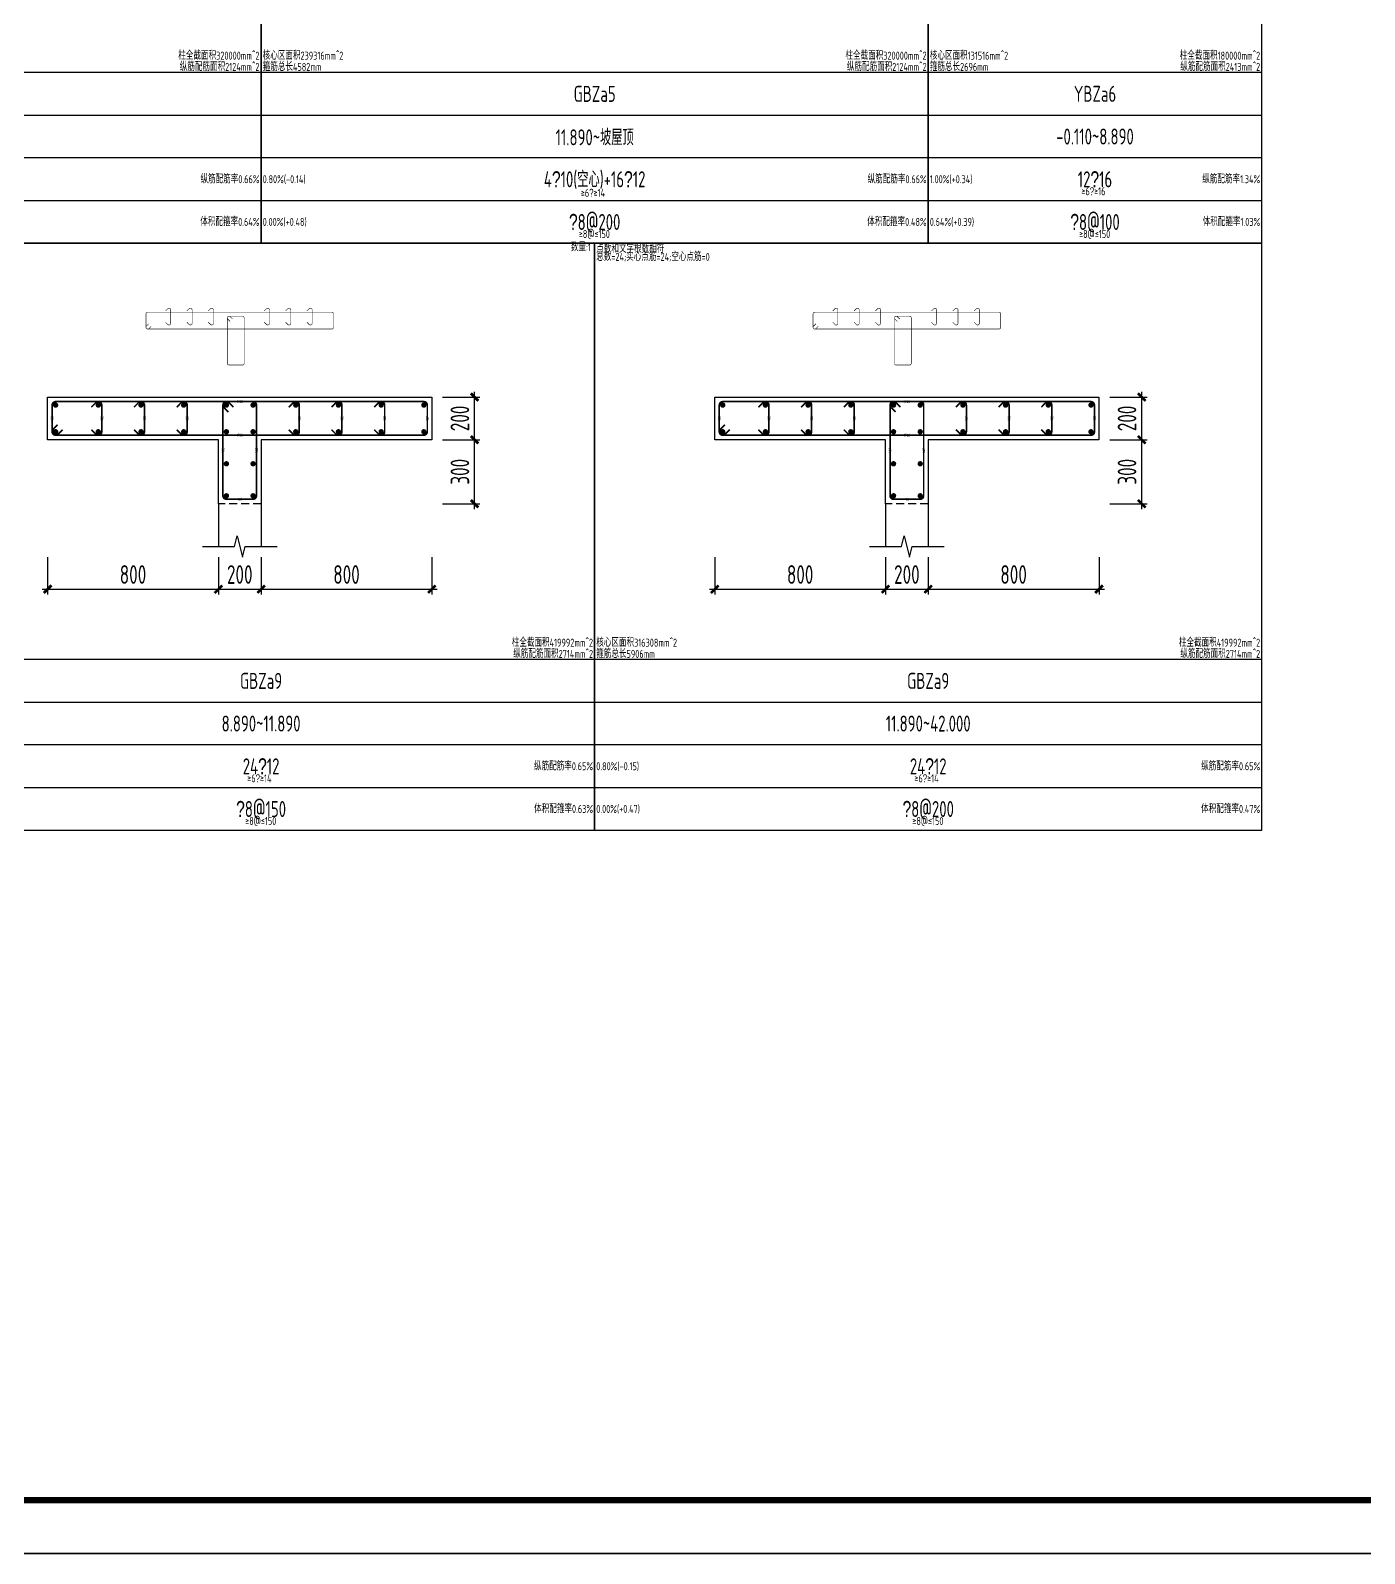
# Model space of a CAD drawing. Extents: x 154268 to 5133249, y -1832900 to 601179.
# Drawn here: x 599107 to 624103, y 477238 to 505779 of the extents above; entities that cross this region are included whole.
import ezdxf
from ezdxf.enums import TextEntityAlignment as Align

# ---------------------------------------------------------------- set-up
doc = ezdxf.new("R2010")
doc.units = 0
doc.header["$LTSCALE"] = 1000
doc.linetypes.add('DASHED', pattern=[0.75, 0.5, -0.25])
for name, color, linetype, plot in [('_TSZ_PLOT_MARK', 1, 'Continuous', False), ('墙柱归并数量', 8, 'Continuous', False), ('墙柱箍筋长度', 3, 'Continuous', False), ('墙柱配筋校核数据', 34, 'Continuous', False)]:
    doc.layers.add(name, color=color, linetype=linetype, plot=plot)
for name, color, linetype in [('A-ANNO-TITLE', 3, 'Continuous'), ('TAB', 7, 'Continuous'), ('TAB_TEXT', 7, 'Continuous'), ('THIN', 7, 'Continuous'), ('WALL_DE', 7, 'Continuous'), ('WCOL_DE', 7, 'Continuous'), ('WCOL_DE_DIM', 3, 'Continuous'), ('WCOL_DE_REIND', 1, 'Continuous'), ('WCOL_DE_REINL', 1, 'Continuous')]:
    doc.layers.add(name, color=color, linetype=linetype)
doc.styles.add('TSSD_Dimension', font='tssdeng.shx', dxfattribs={"width": 0.7, "bigfont": 'Hztxt.shx'})
doc.styles.add('TSSD_Label', font='tssdeng.shx', dxfattribs={"width": 0.7, "bigfont": 'hztxt.shx'})
doc.styles.add('tssd_rein', font='tssdeng.shx', dxfattribs={"width": 0.7, "bigfont": 'hztxt.shx'})
doc.dimstyles.new('TSSD_25_100_WCOLU_DIM', dxfattribs={"dimtxt": 350, "dimasz": 100, "dimexe": 100, "dimexo": 200, "dimgap": 100, "dimtad": 1, "dimdec": 0, "dimlfac": 0.25, "dimzin": 0, "dimdsep": 46, "dimtxsty": 'TSSD_Dimension', "dimblk": 'ARCHTICK', "dimcen": 0, "dimdle": 100, "dimclrt": 7, "dimadec": 0, "dimazin": 0, "dimtfac": 1, "dimtdec": 0, "dimtix": 1, "dimtmove": 2, "dimatfit": 3, "dimfxl": 1, "dimtolj": 1, "dimtzin": 0, "dimarcsym": 0})

# ---------------------------------------------------------------- blocks, each defined once
blk = doc.blocks.new('_ArchTick')
at = {"color": 0, "linetype": 'ByBlock', "const_width": 0.5}
blk.add_lwpolyline([(-0.71, -0.71), (0.71, 0.71)], dxfattribs=at)
blk = doc.blocks.new('*D3445')
at = {"layer": 'Defpoints', "color": 0, "transparency": 16777216}
for p in [(606628, 498109), (607428, 498109), (606628, 496909)]:
    blk.add_point(p, dxfattribs=at)
at = {"layer": 'WCOL_DE_DIM', "color": 0, "lineweight": -2, "transparency": 16777216}
for p, q in [((606828, 498109), (607528, 498109)), ((607428, 496809), (607428, 498209)), ((606828, 496909), (607528, 496909))]:
    blk.add_line(p, q, dxfattribs=at)
at = {"layer": 'WCOL_DE_DIM', "color": 0, "lineweight": -2, "transparency": 16777216, "xscale": 100, "yscale": 100, "zscale": 100}
for p, rotation in [((607428, 498109), 90), ((607428, 496909), 270)]:
    blk.add_blockref('_ArchTick', p, dxfattribs=dict(at, rotation=rotation))
at = {"layer": 'WCOL_DE_DIM', "color": 7, "transparency": 16777216, "insert": (607153, 497509), "char_height": 350, "attachment_point": 5, "rotation": 90, "style": 'TSSD_Dimension'}
blk.add_mtext('\\A1;300', dxfattribs=at)
blk = doc.blocks.new('*D3446')
at = {"layer": 'Defpoints', "color": 0, "transparency": 16777216}
for p in [(606628, 498909), (607428, 498909), (606628, 498109)]:
    blk.add_point(p, dxfattribs=at)
at = {"layer": 'WCOL_DE_DIM', "color": 0, "lineweight": -2, "transparency": 16777216}
for p, q in [((606828, 498909), (607528, 498909)), ((607428, 498009), (607428, 499009)), ((606828, 498109), (607528, 498109))]:
    blk.add_line(p, q, dxfattribs=at)
at = {"layer": 'WCOL_DE_DIM', "color": 0, "lineweight": -2, "transparency": 16777216, "xscale": 100, "yscale": 100, "zscale": 100}
for p, rotation in [((607428, 498909), 90), ((607428, 498109), 270)]:
    blk.add_blockref('_ArchTick', p, dxfattribs=dict(at, rotation=rotation))
at = {"layer": 'WCOL_DE_DIM', "color": 7, "transparency": 16777216, "insert": (607153, 498509), "char_height": 350, "attachment_point": 5, "rotation": 90, "style": 'TSSD_Dimension'}
blk.add_mtext('\\A1;200', dxfattribs=at)
blk = doc.blocks.new('*D3447')
at = {"layer": 'Defpoints', "color": 0, "transparency": 16777216}
for p in [(599428, 496109), (602628, 496109), (602628, 495309)]:
    blk.add_point(p, dxfattribs=at)
at = {"layer": 'WCOL_DE_DIM', "color": 0, "lineweight": -2, "transparency": 16777216}
for p, q in [((599428, 495909), (599428, 495209)), ((602628, 495909), (602628, 495209)), ((599328, 495309), (602728, 495309))]:
    blk.add_line(p, q, dxfattribs=at)
at = {"layer": 'WCOL_DE_DIM', "color": 0, "lineweight": -2, "transparency": 16777216, "xscale": 100, "yscale": 100, "zscale": 100, "rotation": 180}
blk.add_blockref('_ArchTick', (599428, 495309), dxfattribs=at)
at = {"layer": 'WCOL_DE_DIM', "color": 0, "lineweight": -2, "transparency": 16777216, "xscale": 100, "yscale": 100, "zscale": 100}
blk.add_blockref('_ArchTick', (602628, 495309), dxfattribs=at)
at = {"layer": 'WCOL_DE_DIM', "color": 7, "transparency": 16777216, "insert": (601028, 495584), "char_height": 350, "attachment_point": 5, "style": 'TSSD_Dimension'}
blk.add_mtext('\\A1;800', dxfattribs=at)
blk = doc.blocks.new('*D3448')
at = {"layer": 'Defpoints', "color": 0, "transparency": 16777216}
for p in [(602628, 496109), (603428, 496109), (603428, 495309)]:
    blk.add_point(p, dxfattribs=at)
at = {"layer": 'WCOL_DE_DIM', "color": 0, "lineweight": -2, "transparency": 16777216}
for p, q in [((602628, 495909), (602628, 495209)), ((603428, 495909), (603428, 495209)), ((602528, 495309), (603528, 495309))]:
    blk.add_line(p, q, dxfattribs=at)
at = {"layer": 'WCOL_DE_DIM', "color": 0, "lineweight": -2, "transparency": 16777216, "xscale": 100, "yscale": 100, "zscale": 100, "rotation": 180}
blk.add_blockref('_ArchTick', (602628, 495309), dxfattribs=at)
at = {"layer": 'WCOL_DE_DIM', "color": 0, "lineweight": -2, "transparency": 16777216, "xscale": 100, "yscale": 100, "zscale": 100}
blk.add_blockref('_ArchTick', (603428, 495309), dxfattribs=at)
at = {"layer": 'WCOL_DE_DIM', "color": 7, "transparency": 16777216, "insert": (603028, 495584), "char_height": 350, "attachment_point": 5, "style": 'TSSD_Dimension'}
blk.add_mtext('\\A1;200', dxfattribs=at)
blk = doc.blocks.new('*D3449')
at = {"layer": 'Defpoints', "color": 0, "transparency": 16777216}
for p in [(603428, 496109), (606628, 496109), (606628, 495309)]:
    blk.add_point(p, dxfattribs=at)
at = {"layer": 'WCOL_DE_DIM', "color": 0, "lineweight": -2, "transparency": 16777216}
for p, q in [((603428, 495909), (603428, 495209)), ((606628, 495909), (606628, 495209)), ((603328, 495309), (606728, 495309))]:
    blk.add_line(p, q, dxfattribs=at)
at = {"layer": 'WCOL_DE_DIM', "color": 0, "lineweight": -2, "transparency": 16777216, "xscale": 100, "yscale": 100, "zscale": 100, "rotation": 180}
blk.add_blockref('_ArchTick', (603428, 495309), dxfattribs=at)
at = {"layer": 'WCOL_DE_DIM', "color": 0, "lineweight": -2, "transparency": 16777216, "xscale": 100, "yscale": 100, "zscale": 100}
blk.add_blockref('_ArchTick', (606628, 495309), dxfattribs=at)
at = {"layer": 'WCOL_DE_DIM', "color": 7, "transparency": 16777216, "insert": (605028, 495584), "char_height": 350, "attachment_point": 5, "style": 'TSSD_Dimension'}
blk.add_mtext('\\A1;800', dxfattribs=at)
blk = doc.blocks.new('*D3502')
at = {"layer": 'Defpoints', "color": 0, "transparency": 16777216}
for p in [(619128, 498109), (619928, 498109), (619128, 496909)]:
    blk.add_point(p, dxfattribs=at)
at = {"layer": 'WCOL_DE_DIM', "color": 0, "lineweight": -2, "transparency": 16777216}
for p, q in [((619328, 498109), (620028, 498109)), ((619928, 496809), (619928, 498209)), ((619328, 496909), (620028, 496909))]:
    blk.add_line(p, q, dxfattribs=at)
at = {"layer": 'WCOL_DE_DIM', "color": 0, "lineweight": -2, "transparency": 16777216, "xscale": 100, "yscale": 100, "zscale": 100}
for p, rotation in [((619928, 498109), 90), ((619928, 496909), 270)]:
    blk.add_blockref('_ArchTick', p, dxfattribs=dict(at, rotation=rotation))
at = {"layer": 'WCOL_DE_DIM', "color": 7, "transparency": 16777216, "insert": (619653, 497509), "char_height": 350, "attachment_point": 5, "rotation": 90, "style": 'TSSD_Dimension'}
blk.add_mtext('\\A1;300', dxfattribs=at)
blk = doc.blocks.new('*D3503')
at = {"layer": 'Defpoints', "color": 0, "transparency": 16777216}
for p in [(619128, 498909), (619928, 498909), (619128, 498109)]:
    blk.add_point(p, dxfattribs=at)
at = {"layer": 'WCOL_DE_DIM', "color": 0, "lineweight": -2, "transparency": 16777216}
for p, q in [((619328, 498909), (620028, 498909)), ((619928, 498009), (619928, 499009)), ((619328, 498109), (620028, 498109))]:
    blk.add_line(p, q, dxfattribs=at)
at = {"layer": 'WCOL_DE_DIM', "color": 0, "lineweight": -2, "transparency": 16777216, "xscale": 100, "yscale": 100, "zscale": 100}
for p, rotation in [((619928, 498909), 90), ((619928, 498109), 270)]:
    blk.add_blockref('_ArchTick', p, dxfattribs=dict(at, rotation=rotation))
at = {"layer": 'WCOL_DE_DIM', "color": 7, "transparency": 16777216, "insert": (619653, 498509), "char_height": 350, "attachment_point": 5, "rotation": 90, "style": 'TSSD_Dimension'}
blk.add_mtext('\\A1;200', dxfattribs=at)
blk = doc.blocks.new('*D3504')
at = {"layer": 'Defpoints', "color": 0, "transparency": 16777216}
for p in [(611928, 496109), (615128, 496109), (615128, 495309)]:
    blk.add_point(p, dxfattribs=at)
at = {"layer": 'WCOL_DE_DIM', "color": 0, "lineweight": -2, "transparency": 16777216}
for p, q in [((611928, 495909), (611928, 495209)), ((615128, 495909), (615128, 495209)), ((611828, 495309), (615228, 495309))]:
    blk.add_line(p, q, dxfattribs=at)
at = {"layer": 'WCOL_DE_DIM', "color": 0, "lineweight": -2, "transparency": 16777216, "xscale": 100, "yscale": 100, "zscale": 100, "rotation": 180}
blk.add_blockref('_ArchTick', (611928, 495309), dxfattribs=at)
at = {"layer": 'WCOL_DE_DIM', "color": 0, "lineweight": -2, "transparency": 16777216, "xscale": 100, "yscale": 100, "zscale": 100}
blk.add_blockref('_ArchTick', (615128, 495309), dxfattribs=at)
at = {"layer": 'WCOL_DE_DIM', "color": 7, "transparency": 16777216, "insert": (613528, 495584), "char_height": 350, "attachment_point": 5, "style": 'TSSD_Dimension'}
blk.add_mtext('\\A1;800', dxfattribs=at)
blk = doc.blocks.new('*D3505')
at = {"layer": 'Defpoints', "color": 0, "transparency": 16777216}
for p in [(615128, 496109), (615928, 496109), (615928, 495309)]:
    blk.add_point(p, dxfattribs=at)
at = {"layer": 'WCOL_DE_DIM', "color": 0, "lineweight": -2, "transparency": 16777216}
for p, q in [((615128, 495909), (615128, 495209)), ((615928, 495909), (615928, 495209)), ((615028, 495309), (616028, 495309))]:
    blk.add_line(p, q, dxfattribs=at)
at = {"layer": 'WCOL_DE_DIM', "color": 0, "lineweight": -2, "transparency": 16777216, "xscale": 100, "yscale": 100, "zscale": 100, "rotation": 180}
blk.add_blockref('_ArchTick', (615128, 495309), dxfattribs=at)
at = {"layer": 'WCOL_DE_DIM', "color": 0, "lineweight": -2, "transparency": 16777216, "xscale": 100, "yscale": 100, "zscale": 100}
blk.add_blockref('_ArchTick', (615928, 495309), dxfattribs=at)
at = {"layer": 'WCOL_DE_DIM', "color": 7, "transparency": 16777216, "insert": (615528, 495584), "char_height": 350, "attachment_point": 5, "style": 'TSSD_Dimension'}
blk.add_mtext('\\A1;200', dxfattribs=at)
blk = doc.blocks.new('*D3506')
at = {"layer": 'Defpoints', "color": 0, "transparency": 16777216}
for p in [(615928, 496109), (619128, 496109), (619128, 495309)]:
    blk.add_point(p, dxfattribs=at)
at = {"layer": 'WCOL_DE_DIM', "color": 0, "lineweight": -2, "transparency": 16777216}
for p, q in [((615928, 495909), (615928, 495209)), ((619128, 495909), (619128, 495209)), ((615828, 495309), (619228, 495309))]:
    blk.add_line(p, q, dxfattribs=at)
at = {"layer": 'WCOL_DE_DIM', "color": 0, "lineweight": -2, "transparency": 16777216, "xscale": 100, "yscale": 100, "zscale": 100, "rotation": 180}
blk.add_blockref('_ArchTick', (615928, 495309), dxfattribs=at)
at = {"layer": 'WCOL_DE_DIM', "color": 0, "lineweight": -2, "transparency": 16777216, "xscale": 100, "yscale": 100, "zscale": 100}
blk.add_blockref('_ArchTick', (619128, 495309), dxfattribs=at)
at = {"layer": 'WCOL_DE_DIM', "color": 7, "transparency": 16777216, "insert": (617528, 495584), "char_height": 350, "attachment_point": 5, "style": 'TSSD_Dimension'}
blk.add_mtext('\\A1;800', dxfattribs=at)

msp = doc.modelspace()

# ---------------------------------------------------------------- linework, layer by layer
at = {"layer": '_TSZ_PLOT_MARK'}
msp.add_lwpolyline([(528403.6, 477238.3), (633503.6, 477238.3), (633503.6, 536638.3), (528403.6, 536638.3)], close=True, dxfattribs=at)
at = {"layer": 'A-ANNO-TITLE'}
msp.add_lwpolyline([(528403.6, 477238.3), (528403.6, 536638.3), (633503.6, 536638.3), (633503.6, 477238.3)], close=True, dxfattribs=at)
at = {"layer": 'A-ANNO-TITLE', "const_width": 120}
msp.add_lwpolyline([(530903.6, 478238.3), (530903.6, 535638.3), (632503.6, 535638.3), (632503.6, 478238.3)], close=True, dxfattribs=at)
at = {"layer": 'TAB'}
for points in [[(590927.7, 501791.3), (603427.7, 501791.3), (603427.7, 512791.3), (590927.7, 512791.3), (590927.7, 501791.3), (590927.7, 502591.3), (603427.7, 502591.3), (603427.7, 503391.3), (590927.7, 503391.3), (590927.7, 504191.3), (603427.7, 504191.3), (603427.7, 504991.3), (590927.7, 504991.3)], [(603427.7, 501791.3), (615927.7, 501791.3), (615927.7, 512791.3), (603427.7, 512791.3), (603427.7, 501791.3), (603427.7, 502591.3), (615927.7, 502591.3), (615927.7, 503391.3), (603427.7, 503391.3), (603427.7, 504191.3), (615927.7, 504191.3), (615927.7, 504991.3), (603427.7, 504991.3)], [(615927.7, 501791.3), (622177.7, 501791.3), (622177.7, 512791.3), (615927.7, 512791.3), (615927.7, 501791.3), (615927.7, 502591.3), (622177.7, 502591.3), (622177.7, 503391.3), (615927.7, 503391.3), (615927.7, 504191.3), (622177.7, 504191.3), (622177.7, 504991.3), (615927.7, 504991.3)], [(597177.7, 490791.3), (609677.7, 490791.3), (609677.7, 501791.3), (597177.7, 501791.3), (597177.7, 490791.3), (597177.7, 491591.3), (609677.7, 491591.3), (609677.7, 492391.3), (597177.7, 492391.3), (597177.7, 493191.3), (609677.7, 493191.3), (609677.7, 493991.3), (597177.7, 493991.3)], [(609677.7, 490791.3), (622177.7, 490791.3), (622177.7, 501791.3), (609677.7, 501791.3), (609677.7, 490791.3), (609677.7, 491591.3), (622177.7, 491591.3), (622177.7, 492391.3), (609677.7, 492391.3), (609677.7, 493191.3), (622177.7, 493191.3), (622177.7, 493991.3), (609677.7, 493991.3)]]:
    msp.add_lwpolyline(points, dxfattribs=at)
at = {"layer": 'THIN'}
for points in [[(602327.7, 496108.8), (602927.7, 496108.8), (602977.7, 496308.8), (603077.7, 495908.8), (603127.7, 496108.8), (603727.7, 496108.8)], [(614827.7, 496108.8), (615427.7, 496108.8), (615477.7, 496308.8), (615577.7, 495908.8), (615627.7, 496108.8), (616227.7, 496108.8)]]:
    msp.add_lwpolyline(points, dxfattribs=at)
at = {"layer": 'WALL_DE'}
for p, q in [((599427.7, 498908.8), (606627.7, 498908.8)), ((599427.7, 498108.8), (599427.7, 498908.8)), ((606627.7, 498908.8), (606627.7, 498108.8)), ((611927.7, 498908.8), (619127.7, 498908.8)), ((611927.7, 498108.8), (611927.7, 498908.8)), ((619127.7, 498908.8), (619127.7, 498108.8)), ((602627.7, 498108.8), (599427.7, 498108.8)), ((602627.7, 496908.8), (602627.7, 498108.8)), ((606627.7, 498108.8), (603427.7, 498108.8)), ((603427.7, 498108.8), (603427.7, 496908.8)), ((615127.7, 498108.8), (611927.7, 498108.8)), ((615127.7, 496908.8), (615127.7, 498108.8)), ((619127.7, 498108.8), (615927.7, 498108.8)), ((615927.7, 498108.8), (615927.7, 496908.8)), ((602627.7, 496908.8), (602627.7, 496108.8)), ((603427.7, 496908.8), (603427.7, 496108.8)), ((615127.7, 496908.8), (615127.7, 496108.8)), ((615927.7, 496908.8), (615927.7, 496108.8))]:
    msp.add_line(p, q, dxfattribs=at)
at = {"layer": 'WCOL_DE', "linetype": 'DASHED', "ltscale": 0.3}
for points in [[(599427.7, 498908.8), (606627.7, 498908.8), (606627.7, 498108.8), (603427.7, 498108.8), (603427.7, 496908.8), (602627.7, 496908.8), (602627.7, 498108.8), (599427.7, 498108.8)], [(611927.7, 498908.8), (619127.7, 498908.8), (619127.7, 498108.8), (615927.7, 498108.8), (615927.7, 496908.8), (615127.7, 496908.8), (615127.7, 498108.8), (611927.7, 498108.8)]]:
    msp.add_lwpolyline(points, close=True, dxfattribs=at)
at = {"layer": 'WCOL_DE_REIND', "const_width": 50}
for points in [[(599577.7, 498733.8, 1), (599577.7, 498783.8, 1), (599577.7, 498733.8, 1)], [(600377.7, 498733.8, 1), (600377.7, 498783.8, 1), (600377.7, 498733.8, 1)], [(601177.7, 498733.8, 1), (601177.7, 498783.8, 1), (601177.7, 498733.8, 1)], [(601977.7, 498733.8, 1), (601977.7, 498783.8, 1), (601977.7, 498733.8, 1)], [(602777.7, 498733.8, 1), (602777.7, 498783.8, 1), (602777.7, 498733.8, 1)], [(603277.7, 498733.8, 1), (603277.7, 498783.8, 1), (603277.7, 498733.8, 1)], [(604077.7, 498733.8, 1), (604077.7, 498783.8, 1), (604077.7, 498733.8, 1)], [(604877.7, 498733.8, 1), (604877.7, 498783.8, 1), (604877.7, 498733.8, 1)], [(605677.7, 498733.8, 1), (605677.7, 498783.8, 1), (605677.7, 498733.8, 1)], [(606477.7, 498733.8, 1), (606477.7, 498783.8, 1), (606477.7, 498733.8, 1)], [(612077.7, 498733.8, 1), (612077.7, 498783.8, 1), (612077.7, 498733.8, 1)], [(612877.7, 498733.8, 1), (612877.7, 498783.8, 1), (612877.7, 498733.8, 1)], [(613677.7, 498733.8, 1), (613677.7, 498783.8, 1), (613677.7, 498733.8, 1)], [(614477.7, 498733.8, 1), (614477.7, 498783.8, 1), (614477.7, 498733.8, 1)], [(615277.7, 498733.8, 1), (615277.7, 498783.8, 1), (615277.7, 498733.8, 1)], [(615777.7, 498733.8, 1), (615777.7, 498783.8, 1), (615777.7, 498733.8, 1)], [(616577.7, 498733.8, 1), (616577.7, 498783.8, 1), (616577.7, 498733.8, 1)], [(617377.7, 498733.8, 1), (617377.7, 498783.8, 1), (617377.7, 498733.8, 1)], [(618177.7, 498733.8, 1), (618177.7, 498783.8, 1), (618177.7, 498733.8, 1)], [(618977.7, 498733.8, 1), (618977.7, 498783.8, 1), (618977.7, 498733.8, 1)], [(599577.7, 498233.8, 1), (599577.7, 498283.8, 1), (599577.7, 498233.8, 1)], [(600377.7, 498233.8, 1), (600377.7, 498283.8, 1), (600377.7, 498233.8, 1)], [(601177.7, 498233.8, 1), (601177.7, 498283.8, 1), (601177.7, 498233.8, 1)], [(601977.7, 498233.8, 1), (601977.7, 498283.8, 1), (601977.7, 498233.8, 1)], [(602777.7, 498233.8, 1), (602777.7, 498283.8, 1), (602777.7, 498233.8, 1)], [(603277.7, 498233.8, 1), (603277.7, 498283.8, 1), (603277.7, 498233.8, 1)], [(604077.7, 498233.8, 1), (604077.7, 498283.8, 1), (604077.7, 498233.8, 1)], [(604877.7, 498233.8, 1), (604877.7, 498283.8, 1), (604877.7, 498233.8, 1)], [(605677.7, 498233.8, 1), (605677.7, 498283.8, 1), (605677.7, 498233.8, 1)], [(606477.7, 498233.8, 1), (606477.7, 498283.8, 1), (606477.7, 498233.8, 1)], [(612077.7, 498233.8, 1), (612077.7, 498283.8, 1), (612077.7, 498233.8, 1)], [(612877.7, 498233.8, 1), (612877.7, 498283.8, 1), (612877.7, 498233.8, 1)], [(613677.7, 498233.8, 1), (613677.7, 498283.8, 1), (613677.7, 498233.8, 1)], [(614477.7, 498233.8, 1), (614477.7, 498283.8, 1), (614477.7, 498233.8, 1)], [(615277.7, 498233.8, 1), (615277.7, 498283.8, 1), (615277.7, 498233.8, 1)], [(615777.7, 498233.8, 1), (615777.7, 498283.8, 1), (615777.7, 498233.8, 1)], [(616577.7, 498233.8, 1), (616577.7, 498283.8, 1), (616577.7, 498233.8, 1)], [(617377.7, 498233.8, 1), (617377.7, 498283.8, 1), (617377.7, 498233.8, 1)], [(618177.7, 498233.8, 1), (618177.7, 498283.8, 1), (618177.7, 498233.8, 1)], [(618977.7, 498233.8, 1), (618977.7, 498283.8, 1), (618977.7, 498233.8, 1)], [(602777.7, 497633.8, 1), (602777.7, 497683.8, 1), (602777.7, 497633.8, 1)], [(603277.7, 497633.8, 1), (603277.7, 497683.8, 1), (603277.7, 497633.8, 1)], [(615277.7, 497633.8, 1), (615277.7, 497683.8, 1), (615277.7, 497633.8, 1)], [(615777.7, 497633.8, 1), (615777.7, 497683.8, 1), (615777.7, 497633.8, 1)], [(602777.7, 497033.8, 1), (602777.7, 497083.8, 1), (602777.7, 497033.8, 1)], [(603277.7, 497033.8, 1), (603277.7, 497083.8, 1), (603277.7, 497033.8, 1)], [(615277.7, 497033.8, 1), (615277.7, 497083.8, 1), (615277.7, 497033.8, 1)], [(615777.7, 497033.8, 1), (615777.7, 497083.8, 1), (615777.7, 497033.8, 1)]]:
    msp.add_lwpolyline(points, format="xyb", dxfattribs=at)
at = {"layer": 'WCOL_DE_REINL'}
for points, const_width in [([(601368.1, 500235.8), (601325.7, 500193.3, -0.6681782), (601270.2, 500216.3), (601270.2, 500466.3, -0.4142136), (601302.7, 500498.8), (604752.7, 500498.8, -0.4142103), (604785.2, 500466.3), (604785.2, 500216.3, -0.4142175), (604752.7, 500183.8), (601302.7, 500183.8, -0.6681782), (601279.7, 500239.3), (601322.1, 500281.7)], 10), ([(601637.3, 500310.8), (601679.7, 500268.3, 0.6681786), (601735.2, 500291.3), (601735.2, 500541.3, 0.6681786), (601679.7, 500564.3), (601637.3, 500521.9)], 10), ([(602037.3, 500310.8), (602079.7, 500268.3, 0.6681786), (602135.2, 500291.3), (602135.2, 500541.3, 0.6681786), (602079.7, 500564.3), (602037.3, 500521.9)], 10), ([(602437.3, 500310.8), (602479.7, 500268.3, 0.6681786), (602535.2, 500291.3), (602535.2, 500541.3, 0.6681786), (602479.7, 500564.3), (602437.3, 500521.9)], 10), ([(602847.1, 500325.9), (602804.7, 500368.3, -0.6681786), (602827.7, 500423.8), (603077.7, 500423.8, -0.4142136), (603110.2, 500391.3), (603110.2, 499541.3, -0.4142136), (603077.7, 499508.8), (602827.7, 499508.8, -0.4142136), (602795.2, 499541.3), (602795.2, 500391.3, -0.6681786), (602850.7, 500414.3), (602893.1, 500371.9)], 10), ([(603487.3, 500310.8), (603529.7, 500268.3, 0.6681786), (603585.2, 500291.3), (603585.2, 500541.3, 0.6681786), (603529.7, 500564.3), (603487.3, 500521.9)], 10), ([(603887.3, 500310.8), (603929.7, 500268.3, 0.6681786), (603985.2, 500291.3), (603985.2, 500541.3, 0.6681786), (603929.7, 500564.3), (603887.3, 500521.9)], 10), ([(604287.3, 500310.8), (604329.7, 500268.3, 0.6681786), (604385.2, 500291.3), (604385.2, 500541.3, 0.6681786), (604329.7, 500564.3), (604287.3, 500521.9)], 10), ([(613868.1, 500235.8), (613825.7, 500193.3, -0.6681782), (613770.2, 500216.3), (613770.2, 500466.3, -0.4142136), (613802.7, 500498.8), (617252.7, 500498.8, -0.4142103), (617285.2, 500466.3), (617285.2, 500216.3, -0.4142175), (617252.7, 500183.8), (613802.7, 500183.8, -0.6681782), (613779.7, 500239.3), (613822.1, 500281.7)], 10), ([(614137.3, 500310.8), (614179.7, 500268.3, 0.6681786), (614235.2, 500291.3), (614235.2, 500541.3, 0.6681786), (614179.7, 500564.3), (614137.3, 500521.9)], 10), ([(614537.3, 500310.8), (614579.7, 500268.3, 0.6681786), (614635.2, 500291.3), (614635.2, 500541.3, 0.6681786), (614579.7, 500564.3), (614537.3, 500521.9)], 10), ([(614937.3, 500310.8), (614979.7, 500268.3, 0.6681786), (615035.2, 500291.3), (615035.2, 500541.3, 0.6681786), (614979.7, 500564.3), (614937.3, 500521.9)], 10), ([(615347.1, 500325.9), (615304.7, 500368.3, -0.6681786), (615327.7, 500423.8), (615577.7, 500423.8, -0.4142136), (615610.2, 500391.3), (615610.2, 499541.3, -0.4142136), (615577.7, 499508.8), (615327.7, 499508.8, -0.4142136), (615295.2, 499541.3), (615295.2, 500391.3, -0.6681786), (615350.7, 500414.3), (615393.1, 500371.9)], 10), ([(615987.3, 500310.8), (616029.7, 500268.3, 0.6681786), (616085.2, 500291.3), (616085.2, 500541.3, 0.6681786), (616029.7, 500564.3), (615987.3, 500521.9)], 10), ([(616387.3, 500310.8), (616429.7, 500268.3, 0.6681786), (616485.2, 500291.3), (616485.2, 500541.3, 0.6681786), (616429.7, 500564.3), (616387.3, 500521.9)], 10), ([(616787.3, 500310.8), (616829.7, 500268.3, 0.6681786), (616885.2, 500291.3), (616885.2, 500541.3, 0.6681786), (616829.7, 500564.3), (616787.3, 500521.9)], 10), ([(599708.5, 498297.7), (599623.6, 498212.9, -0.6681782), (599512.7, 498258.8), (599512.7, 498758.8, -0.4142136), (599577.7, 498823.8), (606477.7, 498823.8, -0.4142103), (606542.7, 498758.8), (606542.7, 498258.8, -0.4142175), (606477.7, 498193.8), (599577.7, 498193.8, -0.6681782), (599531.7, 498304.8), (599616.6, 498389.7)], 30), ([(602816.6, 498628), (602731.7, 498712.8, -0.6681786), (602777.7, 498823.8), (603277.7, 498823.8, -0.4142136), (603342.7, 498758.8), (603342.7, 497058.8, -0.4142136), (603277.7, 496993.8), (602777.7, 496993.8, -0.4142136), (602712.7, 497058.8), (602712.7, 498758.8, -0.6681786), (602823.7, 498804.8), (602908.5, 498719.9)], 30), ([(612208.5, 498297.7), (612123.6, 498212.9, -0.6681782), (612012.7, 498258.8), (612012.7, 498758.8, -0.4142136), (612077.7, 498823.8), (618977.7, 498823.8, -0.4142103), (619042.7, 498758.8), (619042.7, 498258.8, -0.4142175), (618977.7, 498193.8), (612077.7, 498193.8, -0.6681782), (612031.7, 498304.8), (612116.6, 498389.7)], 30), ([(615316.6, 498628), (615231.7, 498712.8, -0.6681786), (615277.7, 498823.8), (615777.7, 498823.8, -0.4142136), (615842.7, 498758.8), (615842.7, 497058.8, -0.4142136), (615777.7, 496993.8), (615277.7, 496993.8, -0.4142136), (615212.7, 497058.8), (615212.7, 498758.8, -0.6681786), (615323.7, 498804.8), (615408.5, 498719.9)], 30)]:
    msp.add_lwpolyline(points, format="xyb", dxfattribs=dict(at, const_width=const_width))
at = {"layer": 'WCOL_DE_REINL', "color": 6, "const_width": 30}
for points in [[(600246.9, 498297.7), (600331.7, 498212.9, 0.6681786), (600442.7, 498258.8), (600442.7, 498758.8, 0.6681786), (600331.7, 498804.8), (600246.9, 498719.9)], [(601046.9, 498297.7), (601131.7, 498212.9, 0.6681786), (601242.7, 498258.8), (601242.7, 498758.8, 0.6681786), (601131.7, 498804.8), (601046.9, 498719.9)], [(601846.9, 498297.7), (601931.7, 498212.9, 0.6681786), (602042.7, 498258.8), (602042.7, 498758.8, 0.6681786), (601931.7, 498804.8), (601846.9, 498719.9)], [(603946.9, 498297.7), (604031.7, 498212.9, 0.6681786), (604142.7, 498258.8), (604142.7, 498758.8, 0.6681786), (604031.7, 498804.8), (603946.9, 498719.9)], [(604746.9, 498297.7), (604831.7, 498212.9, 0.6681786), (604942.7, 498258.8), (604942.7, 498758.8, 0.6681786), (604831.7, 498804.8), (604746.9, 498719.9)], [(605546.9, 498297.7), (605631.7, 498212.9, 0.6681786), (605742.7, 498258.8), (605742.7, 498758.8, 0.6681786), (605631.7, 498804.8), (605546.9, 498719.9)], [(612746.9, 498297.7), (612831.7, 498212.9, 0.6681786), (612942.7, 498258.8), (612942.7, 498758.8, 0.6681786), (612831.7, 498804.8), (612746.9, 498719.9)], [(613546.9, 498297.7), (613631.7, 498212.9, 0.6681786), (613742.7, 498258.8), (613742.7, 498758.8, 0.6681786), (613631.7, 498804.8), (613546.9, 498719.9)], [(614346.9, 498297.7), (614431.7, 498212.9, 0.6681786), (614542.7, 498258.8), (614542.7, 498758.8, 0.6681786), (614431.7, 498804.8), (614346.9, 498719.9)], [(616446.9, 498297.7), (616531.7, 498212.9, 0.6681786), (616642.7, 498258.8), (616642.7, 498758.8, 0.6681786), (616531.7, 498804.8), (616446.9, 498719.9)], [(617246.9, 498297.7), (617331.7, 498212.9, 0.6681786), (617442.7, 498258.8), (617442.7, 498758.8, 0.6681786), (617331.7, 498804.8), (617246.9, 498719.9)], [(618046.9, 498297.7), (618131.7, 498212.9, 0.6681786), (618242.7, 498258.8), (618242.7, 498758.8, 0.6681786), (618131.7, 498804.8), (618046.9, 498719.9)]]:
    msp.add_lwpolyline(points, format="xyb", dxfattribs=at)

# ---------------------------------------------------------------- texts
at = {"layer": 'TAB_TEXT', "style": 'TSSD_Label', "width": 0.7}
for s, p in [('GBZa5', (609677.7, 504591.3)), ('YBZa6', (619052.7, 504591.3)), ('11.890~坡屋顶', (609677.7, 503791.3)), ('-0.110~8.890', (619052.7, 503791.3)), ('4\ue53210(空心)+16\ue53212', (609677.7, 502991.3)), ('12\ue53216', (619052.7, 502991.3)), ('\ue5328@200', (609677.7, 502191.3)), ('\ue5328@100', (619052.7, 502191.3)), ('GBZa9', (603427.7, 493591.3)), ('GBZa9', (615927.7, 493591.3)), ('8.890~11.890', (603427.7, 492791.3)), ('11.890~42.000', (615927.7, 492791.3)), ('24\ue53212', (603427.7, 491991.3)), ('24\ue53212', (615927.7, 491991.3)), ('\ue5328@150', (603427.7, 491191.3)), ('\ue5328@200', (615927.7, 491191.3))]:
    msp.add_text(s, height=300, dxfattribs=at).set_placement(p, align=Align.MIDDLE)
at = {"layer": '墙柱归并数量', "style": 'TSSD_Label', "width": 0.7}
msp.add_text('数量:1 ', height=150, dxfattribs=at).set_placement((609677.7, 501791.3), align=Align.TOP_RIGHT)
at = {"layer": '墙柱箍筋长度', "style": 'tssd_rein', "width": 0.7}
for s, p in [('1762', (603027.7, 498823.8)), ('1762', (615527.7, 498823.8)), ('162', (603027.7, 496993.8)), ('162', (615527.7, 496993.8))]:
    msp.add_text(s, height=54, dxfattribs=at).set_placement(p, align=Align.MIDDLE_CENTER)
for s, rotation, p in [('162', 90, (599512.7, 498508.8)), ('162', 90, (600442.7, 498508.8)), ('162', 90, (601242.7, 498508.8)), ('162', 90, (602042.7, 498508.8)), ('162', 90.00016, (604142.7, 498508.8)), ('162', 90.00032, (604942.7, 498508.8)), ('162', 90.00047, (605742.7, 498508.8)), ('162', 90.00063, (606542.7, 498508.8)), ('162', 90, (612012.7, 498508.8)), ('162', 90, (612942.7, 498508.8)), ('162', 90, (613742.7, 498508.8)), ('162', 90, (614542.7, 498508.8)), ('162', 90.00016, (616642.7, 498508.8)), ('162', 90.00032, (617442.7, 498508.8)), ('162', 90.00047, (618242.7, 498508.8)), ('162', 90.00063, (619042.7, 498508.8)), ('1762', 359.99987, (603027.7, 498193.8)), ('1762', 359.99987, (615527.7, 498193.8)), ('462', 90, (602712.7, 497908.8)), ('462', 90, (603342.7, 497908.8)), ('462', 90, (615212.7, 497908.8)), ('462', 90, (615842.7, 497908.8))]:
    msp.add_text(s, height=54, rotation=rotation, dxfattribs=at).set_placement(p, align=Align.MIDDLE_CENTER)
at = {"layer": '墙柱配筋校核数据', "style": 'tssd_rein', "width": 0.7}
for s, p in [('柱全截面积320000mm^ 2', (603397.7, 505306.3)), ('纵筋配筋面积2124mm^ 2', (603397.7, 505096.3)), ('柱全截面积320000mm^ 2', (615897.7, 505306.3)), ('纵筋配筋面积2124mm^ 2', (615897.7, 505096.3)), ('柱全截面积180000mm^ 2', (622147.7, 505306.3)), ('纵筋配筋面积2413mm^ 2', (622147.7, 505096.3)), ('纵筋配筋率1.34%', (622147.7, 502991.3)), ('体积配箍率0.64%', (603397.7, 502191.3)), ('体积配箍率0.48%', (615897.7, 502191.3)), ('体积配箍率1.03%', (622147.7, 502191.3)), ('柱全截面积419992mm^ 2', (609647.7, 494306.3)), ('柱全截面积419992mm^ 2', (622147.7, 494306.3)), ('纵筋配筋面积2714mm^ 2', (609647.7, 494096.3)), ('纵筋配筋面积2714mm^ 2', (622147.7, 494096.3)), ('体积配箍率0.63%', (609647.7, 491191.3)), ('体积配箍率0.47%', (622147.7, 491191.3))]:
    msp.add_text(s, height=150, dxfattribs=at).set_placement(p, align=Align.MIDDLE_RIGHT)
for s, p in [('核心区面积239316mm^ 2', (603457.7, 505306.3)), ('箍筋总长4582mm', (603457.7, 505096.3)), ('核心区面积131516mm^ 2', (615957.7, 505306.3)), ('箍筋总长2696mm', (615957.7, 505096.3)), ('1.00%(+0.34)', (615957.7, 502991.3)), ('0.00%(+0.48)', (603457.7, 502191.3)), ('0.64%(+0.39)', (615957.7, 502191.3)), ('点数和文字根数相符', (609707.7, 501686.3)), ('总数=24;实心点筋=24;空心点筋=0', (609707.7, 501536.3)), ('核心区面积316308mm^ 2', (609707.7, 494306.3)), ('箍筋总长5906mm', (609707.7, 494096.3)), ('0.00%(+0.47)', (609707.7, 491191.3))]:
    msp.add_text(s, height=150, dxfattribs=at).set_placement(p, align=Align.MIDDLE_LEFT)
at = {"layer": '墙柱配筋校核数据', "color": 1, "style": 'tssd_rein', "width": 0.7}
for s, p in [('纵筋配筋率0.66%', (603397.7, 502991.3)), ('纵筋配筋率0.66%', (615897.7, 502991.3)), ('纵筋配筋率0.65%', (609647.7, 491991.3)), ('纵筋配筋率0.65%', (622147.7, 491991.3))]:
    msp.add_text(s, height=150, dxfattribs=at).set_placement(p, align=Align.MIDDLE_RIGHT)
for s, p in [('0.80%(-0.14)', (603457.7, 502991.3)), ('0.80%(-0.15)', (609707.7, 491991.3))]:
    msp.add_text(s, height=150, dxfattribs=at).set_placement(p, align=Align.MIDDLE_LEFT)
for s, p in [('≥6\ue532≥14', (609418.1, 502661.3)), ('≥8@≤150', (609379.8, 501890.2)), ('≥6\ue532≥14', (603168.1, 491690.2)), ('≥6\ue532≥14', (615668.1, 491690.2)), ('≥8@≤150', (615629.8, 490890.2))]:
    msp.add_text(s, height=150, dxfattribs=at).set_placement(p)
at = {"layer": '墙柱配筋校核数据', "color": 34, "style": 'tssd_rein', "width": 0.7}
for s, p in [('≥6\ue532≥16', (618797.2, 502690.2)), ('≥8@≤150', (618754.8, 501890.2)), ('≥8@≤150', (603129.8, 490890.2))]:
    msp.add_text(s, height=150, dxfattribs=at).set_placement(p)

# ---------------------------------------------------------------- dimensions: what is measured, and where the dimension line sits
at = {"layer": 'WCOL_DE_DIM'}
for base, p1, p2, picture, middle in [((607427.7, 498908.9), (606627.7, 498108.8), (606627.7, 498908.9), '*D3446', (607152.7, 498508.9)), ((619927.7, 498908.9), (619127.7, 498108.8), (619127.7, 498908.9), '*D3503', (619652.7, 498508.9)), ((607427.7, 498108.8), (606627.7, 496908.9), (606627.7, 498108.8), '*D3445', (607152.7, 497508.8)), ((619927.7, 498108.8), (619127.7, 496908.9), (619127.7, 498108.8), '*D3502', (619652.7, 497508.8))]:
    dim = msp.add_linear_dim(base=base, p1=p1, p2=p2, angle=90, dimstyle='TSSD_25_100_WCOLU_DIM', dxfattribs=at)
    dim.commit()
    dim.dimension.update_dxf_attribs({"geometry": picture, "text_midpoint": middle})
for base, p1, p2, picture, middle in [((602627.7, 495308.8), (599427.7, 496108.8), (602627.7, 496108.8), '*D3447', (601027.7, 495583.8)), ((603427.7, 495308.8), (602627.7, 496108.8), (603427.7, 496108.8), '*D3448', (603027.7, 495583.8)), ((606627.7, 495308.8), (603427.7, 496108.8), (606627.7, 496108.8), '*D3449', (605027.7, 495583.8)), ((615127.7, 495308.8), (611927.7, 496108.8), (615127.7, 496108.8), '*D3504', (613527.7, 495583.8)), ((615927.7, 495308.8), (615127.7, 496108.8), (615927.7, 496108.8), '*D3505', (615527.7, 495583.8)), ((619127.7, 495308.8), (615927.7, 496108.8), (619127.7, 496108.8), '*D3506', (617527.7, 495583.8))]:
    dim = msp.add_linear_dim(base=base, p1=p1, p2=p2, dimstyle='TSSD_25_100_WCOLU_DIM', dxfattribs=at)
    dim.commit()
    dim.dimension.update_dxf_attribs({"geometry": picture, "text_midpoint": middle})

doc.saveas('drawing.dxf')
